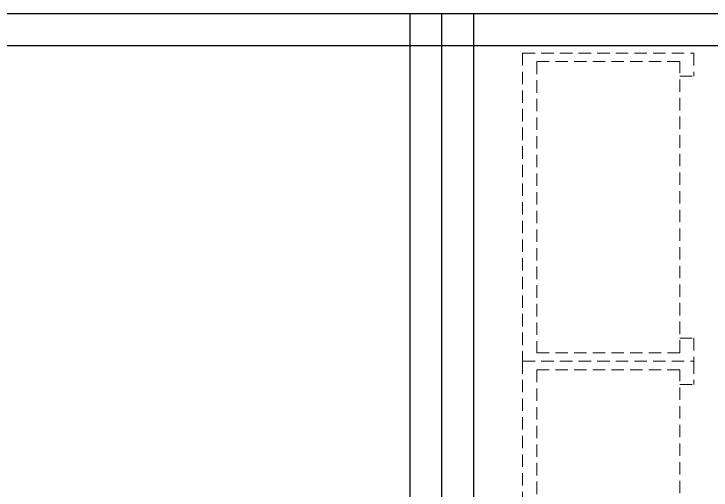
# Model space of a CAD drawing. Header units: millimetres. Extents: x -69706 to 52883, y -6882 to 68885.
# Drawn here: x -65868 to -64444, y 16628 to 17601 of the extents above; entities that cross this region are included whole.
import ezdxf

# ---------------------------------------------------------------- set-up
doc = ezdxf.new("R2010")
doc.units = ezdxf.units.MM
doc.linetypes.add('DASHEDX2', pattern=[38.1, 25.4, -12.7])
doc.layers.add('1co fi', color=2, linetype='Continuous', lineweight=13)

# ---------------------------------------------------------------- blocks, each defined once
blk = doc.blocks.new('HE')
at = {"layer": '1co fi', "linetype": 'DASHEDX2'}
for p, q in [((23070.8, 10211.6), (23420.8, 10211.6)), ((23070.8, 10211.6), (23070.8, 9581.6)), ((23420.8, 10211.6), (23420.8, 10164.2)), ((23099.8, 10194.1), (23099.8, 9599.1)), ((23391.8, 10194.1), (23099.8, 10194.1)), ((23391.8, 9599.1), (23391.8, 10194.1)), ((23391.8, 10164.2), (23420.8, 10164.2)), ((23391.8, 9629), (23420.8, 9629)), ((23420.8, 9629), (23420.8, 9581.6)), ((23099.8, 9599.1), (23391.8, 9599.1)), ((23070.8, 9581.6), (23420.8, 9581.6)), ((23070.8, 9581.6), (23420.8, 9581.6))]:
    blk.add_line(p, q, dxfattribs=at)
blk = doc.blocks.new('final')
at = {"layer": '1co fi'}
blk.add_blockref('HE', (-23420.8, -9581.6), dxfattribs=at)

msp = doc.modelspace()

# ---------------------------------------------------------------- linework, layer by layer
for p, q in [((-51733.79, 17601.063), (-66923.79, 17601.063)), ((-65058.79, 14901.063), (-65058.79, 17601.063)), ((-64993.79, 14901.063), (-64993.79, 17601.063)), ((-64928.79, 14901.063), (-64928.79, 17601.063)), ((-51733.79, 17536.063), (-66923.79, 17536.063))]:
    msp.add_line(p, q)

# ---------------------------------------------------------------- block references
for p in [(-64478.79, 16891.063), (-64478.79, 16261.063)]:
    msp.add_blockref('final', p)

doc.saveas('drawing.dxf')
